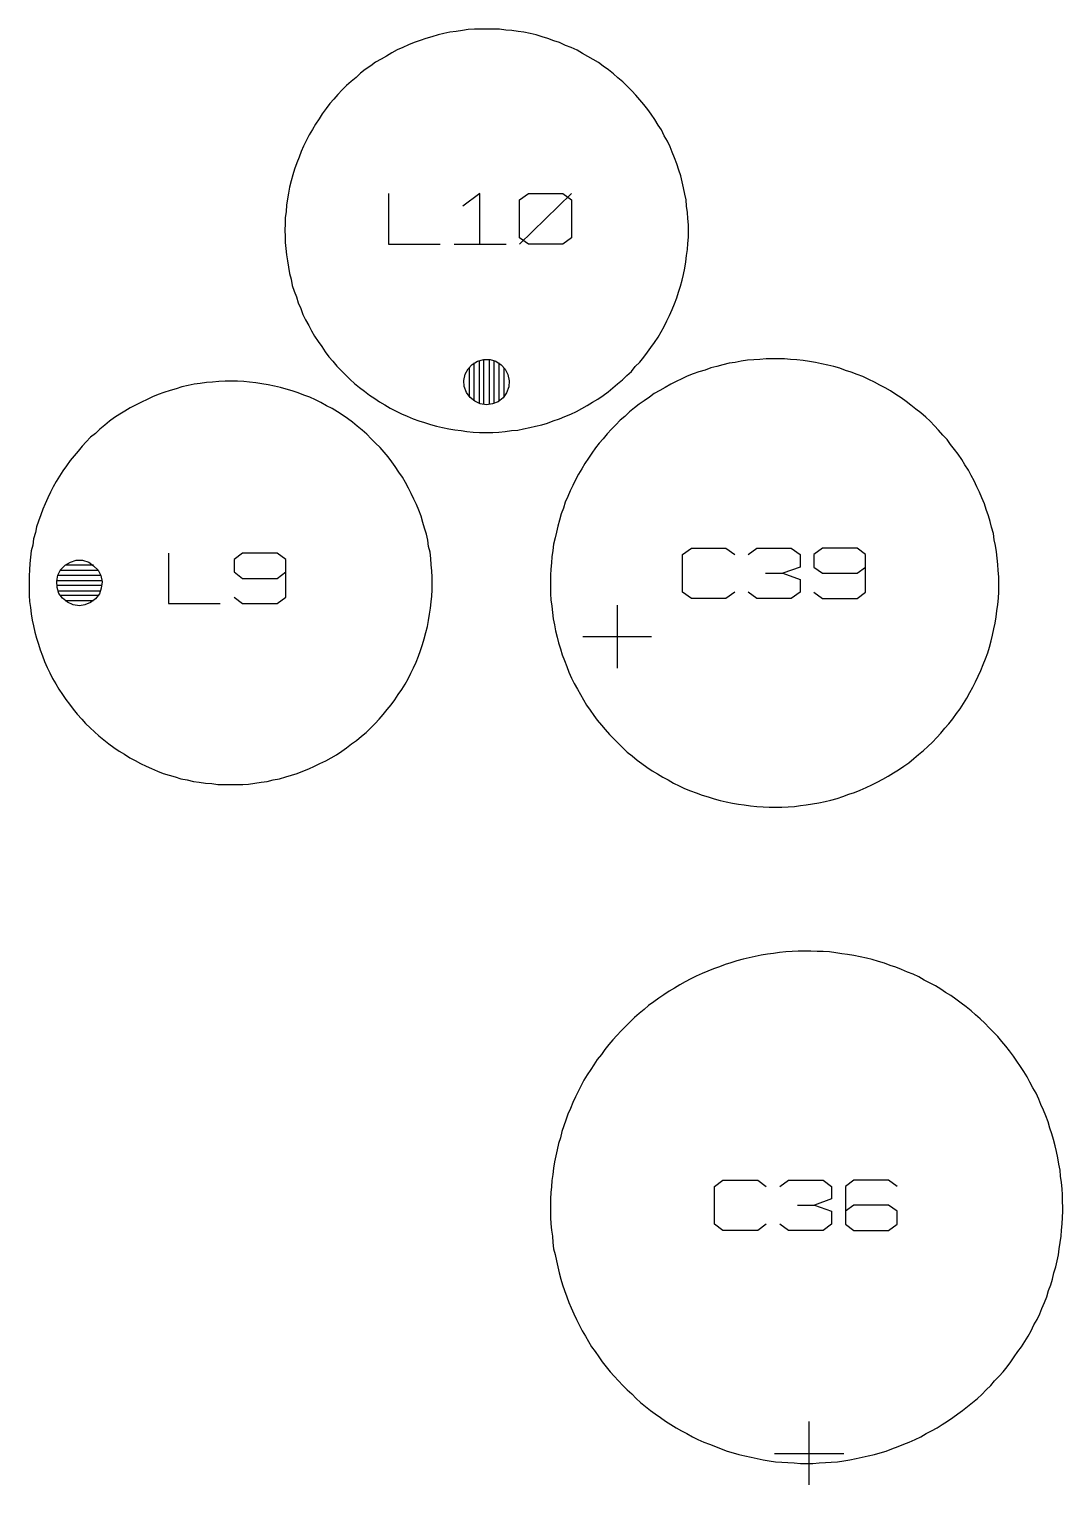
# Model space of a CAD drawing. Extents: x -93 to 502, y -337 to 504.
# Drawn here: x 103.7 to 161.7, y 103 to 184.7 of the extents above; entities that cross this region are included whole.
import ezdxf

# ---------------------------------------------------------------- set-up
doc = ezdxf.new("R2010")
doc.units = 0
doc.layers.add('1', color=1, linetype='CONTINUOUS')

msp = doc.modelspace()

# ---------------------------------------------------------------- linework, layer by layer
at = {"layer": '1'}
for p, q in [((128, 184.6), (127.65, 184.55)), ((128.33, 184.65), (128, 184.6)), ((128.68, 184.68), (128.33, 184.65)), ((129.03, 184.68), (128.68, 184.68)), ((129.38, 184.68), (129.03, 184.68)), ((129.73, 184.68), (129.38, 184.68)), ((130.08, 184.68), (129.73, 184.68)), ((130.43, 184.62), (130.08, 184.68)), ((130.78, 184.6), (130.43, 184.62)), ((131.13, 184.55), (130.78, 184.6)), ((124.98, 183.8), (124.65, 183.65)), ((125.3, 183.92), (124.98, 183.8)), ((125.63, 184.05), (125.3, 183.92)), ((125.95, 184.15), (125.63, 184.05)), ((126.28, 184.25), (125.95, 184.15)), ((126.63, 184.35), (126.28, 184.25)), ((126.95, 184.43), (126.63, 184.35)), ((127.3, 184.5), (126.95, 184.43)), ((127.65, 184.55), (127.3, 184.5)), ((131.45, 184.5), (131.13, 184.55)), ((131.8, 184.43), (131.45, 184.5)), ((132.13, 184.35), (131.8, 184.43)), ((132.48, 184.25), (132.13, 184.35)), ((132.8, 184.15), (132.48, 184.25)), ((133.13, 184.02), (132.8, 184.15)), ((133.45, 183.92), (133.13, 184.02)), ((133.78, 183.77), (133.45, 183.92)), ((123.43, 183), (123.13, 182.82)), ((123.73, 183.17), (123.43, 183)), ((124.03, 183.35), (123.73, 183.17)), ((124.33, 183.52), (124.03, 183.35)), ((124.65, 183.65), (124.33, 183.52)), ((134.1, 183.65), (133.78, 183.77)), ((134.43, 183.5), (134.1, 183.65)), ((134.73, 183.32), (134.43, 183.5)), ((135.03, 183.15), (134.73, 183.32)), ((135.33, 182.97), (135.03, 183.15)), ((135.63, 182.8), (135.33, 182.97)), ((122.28, 182.2), (122.03, 181.97)), ((122.55, 182.42), (122.28, 182.2)), ((122.85, 182.62), (122.55, 182.42)), ((123.13, 182.82), (122.85, 182.62)), ((135.9, 182.6), (135.63, 182.8)), ((136.2, 182.4), (135.9, 182.6)), ((136.48, 182.17), (136.2, 182.4)), ((136.73, 181.95), (136.48, 182.17)), ((121.5, 181.52), (121.25, 181.27)), ((121.75, 181.75), (121.5, 181.52)), ((122.03, 181.97), (121.75, 181.75)), ((137, 181.72), (136.73, 181.95)), ((137.25, 181.47), (137, 181.72)), ((137.5, 181.22), (137.25, 181.47)), ((120.78, 180.75), (120.55, 180.5)), ((121, 181.02), (120.78, 180.75)), ((121.25, 181.27), (121, 181.02)), ((137.73, 180.97), (137.5, 181.22)), ((137.95, 180.72), (137.73, 180.97)), ((138.18, 180.45), (137.95, 180.72)), ((120.13, 179.92), (119.95, 179.65)), ((120.35, 180.22), (120.13, 179.92)), ((120.55, 180.5), (120.35, 180.22)), ((138.4, 180.17), (138.18, 180.45)), ((138.6, 179.9), (138.4, 180.17)), ((138.8, 179.6), (138.6, 179.9)), ((119.58, 179.05), (119.4, 178.75)), ((119.75, 179.35), (119.58, 179.05)), ((119.95, 179.65), (119.75, 179.35)), ((138.98, 179.3), (138.8, 179.6)), ((139.18, 179.02), (138.98, 179.3)), ((139.33, 178.7), (139.18, 179.02)), ((119.08, 178.12), (118.95, 177.82)), ((119.25, 178.45), (119.08, 178.12)), ((119.4, 178.75), (119.25, 178.45)), ((139.5, 178.4), (139.33, 178.7)), ((139.65, 178.07), (139.5, 178.4)), ((139.78, 177.77), (139.65, 178.07)), ((118.83, 177.5), (118.7, 177.17)), ((118.95, 177.82), (118.83, 177.5)), ((139.9, 177.45), (139.78, 177.77)), ((140.03, 177.12), (139.9, 177.45)), ((118.48, 176.5), (118.38, 176.17)), ((118.58, 176.82), (118.48, 176.5)), ((118.7, 177.17), (118.58, 176.82)), ((140.15, 176.77), (140.03, 177.12)), ((140.25, 176.45), (140.15, 176.77)), ((140.33, 176.12), (140.25, 176.45)), ((118.3, 175.82), (118.23, 175.47)), ((118.38, 176.17), (118.3, 175.82)), ((140.4, 175.77), (140.33, 176.12)), ((140.48, 175.42), (140.4, 175.77)), ((118.13, 174.8), (118.1, 174.45)), ((118.18, 175.15), (118.13, 174.8)), ((118.23, 175.47), (118.18, 175.15)), ((123.85, 175.45), (123.85, 172.62)), ((128.98, 175.45), (128.03, 174.75)), ((128.98, 172.62), (128.98, 175.45)), ((131.2, 175.1), (131.7, 175.45)), ((131.2, 172.62), (134.13, 175.45)), ((131.2, 172.97), (131.2, 175.1)), ((131.7, 175.45), (133.63, 175.45)), ((133.63, 175.45), (134.13, 175.1)), ((134.13, 175.1), (134.13, 172.97)), ((140.55, 175.1), (140.48, 175.42)), ((140.58, 174.75), (140.55, 175.1)), ((118.1, 174.45), (118.05, 174.1)), ((118.05, 174.1), (118.05, 173.75)), ((140.63, 174.4), (140.58, 174.75)), ((140.65, 174.05), (140.63, 174.4)), ((140.68, 173.7), (140.65, 174.05)), ((118.05, 173.75), (118.03, 173.4)), ((118.03, 173.4), (118.05, 173.05)), ((140.68, 173.35), (140.68, 173.7)), ((140.68, 173), (140.68, 173.35)), ((118.05, 173.05), (118.05, 172.7)), ((118.05, 172.7), (118.08, 172.37)), ((118.08, 172.37), (118.13, 172.02)), ((123.85, 172.62), (126.75, 172.62)), ((127.53, 172.62), (130.45, 172.62)), ((131.7, 172.62), (131.2, 172.97)), ((133.63, 172.62), (131.7, 172.62)), ((134.13, 172.97), (133.63, 172.62)), ((140.63, 172.32), (140.65, 172.65)), ((140.65, 172.65), (140.68, 173)), ((118.13, 172.02), (118.18, 171.67)), ((118.18, 171.67), (118.23, 171.32)), ((140.48, 171.27), (140.53, 171.62)), ((140.53, 171.62), (140.58, 171.97)), ((140.58, 171.97), (140.63, 172.32)), ((118.23, 171.32), (118.3, 170.97)), ((118.3, 170.97), (118.38, 170.65)), ((140.33, 170.6), (140.4, 170.92)), ((140.4, 170.92), (140.48, 171.27)), ((118.38, 170.65), (118.45, 170.3)), ((118.45, 170.3), (118.55, 169.97)), ((118.55, 169.97), (118.68, 169.65)), ((140.03, 169.6), (140.13, 169.92)), ((140.13, 169.92), (140.23, 170.25)), ((140.23, 170.25), (140.33, 170.6)), ((118.68, 169.65), (118.78, 169.32)), ((118.78, 169.32), (118.93, 169)), ((139.78, 168.95), (139.9, 169.27)), ((139.9, 169.27), (140.03, 169.6)), ((118.93, 169), (119.05, 168.67)), ((119.05, 168.67), (119.2, 168.37)), ((119.2, 168.37), (119.38, 168.05)), ((139.33, 168), (139.48, 168.32)), ((139.48, 168.32), (139.63, 168.62)), ((139.63, 168.62), (139.78, 168.95)), ((119.38, 168.05), (119.53, 167.75)), ((119.53, 167.75), (119.7, 167.45)), ((119.7, 167.45), (119.9, 167.15)), ((138.98, 167.4), (139.15, 167.7)), ((139.15, 167.7), (139.33, 168)), ((119.9, 167.15), (120.1, 166.87)), ((120.1, 166.87), (120.3, 166.57)), ((138.38, 166.55), (138.58, 166.82)), ((138.58, 166.82), (138.78, 167.1)), ((138.78, 167.1), (138.98, 167.4)), ((120.3, 166.57), (120.5, 166.3)), ((120.5, 166.3), (120.73, 166.05)), ((120.73, 166.05), (120.95, 165.77)), ((128.33, 165.62), (128.55, 165.87)), ((128.55, 165.87), (128.85, 166.05)), ((128.65, 163.82), (128.65, 165.95)), ((128.85, 166.05), (129.2, 166.15)), ((128.93, 166.07), (128.93, 163.67)), ((129.2, 166.15), (129.55, 166.15)), ((129.2, 163.62), (129.2, 166.15)), ((129.5, 166.15), (129.5, 163.62)), ((129.55, 166.15), (129.88, 166.05)), ((129.78, 163.67), (129.78, 166.07)), ((129.88, 166.05), (130.18, 165.85)), ((130.05, 165.95), (130.05, 163.82)), ((130.18, 165.85), (130.4, 165.6)), ((137.7, 165.75), (137.95, 166)), ((137.95, 166), (138.18, 166.27)), ((138.18, 166.27), (138.38, 166.55)), ((142.62, 165.85), (142.27, 165.75)), ((142.97, 165.93), (142.62, 165.85)), ((143.3, 165.98), (142.97, 165.93)), ((143.65, 166.05), (143.3, 165.98)), ((144, 166.1), (143.65, 166.05)), ((144.35, 166.13), (144, 166.1)), ((144.7, 166.15), (144.35, 166.13)), ((145.05, 166.18), (144.7, 166.15)), ((145.4, 166.18), (145.05, 166.18)), ((145.75, 166.18), (145.4, 166.18)), ((146.07, 166.18), (145.75, 166.18)), ((146.42, 166.15), (146.07, 166.18)), ((146.77, 166.13), (146.42, 166.15)), ((147.12, 166.08), (146.77, 166.13)), ((147.47, 166.03), (147.12, 166.08)), ((147.82, 165.98), (147.47, 166.03)), ((148.15, 165.9), (147.82, 165.98)), ((148.5, 165.83), (148.15, 165.9)), ((148.85, 165.75), (148.5, 165.83)), ((120.95, 165.77), (121.2, 165.52)), ((121.2, 165.52), (121.45, 165.27)), ((121.45, 165.27), (121.7, 165.02)), ((121.7, 165.02), (121.95, 164.8)), ((128.08, 164.97), (128.15, 165.32)), ((128.15, 165.32), (128.33, 165.62)), ((128.38, 165.67), (128.38, 164.07)), ((130.35, 164.07), (130.35, 165.67)), ((130.4, 165.6), (130.55, 165.3)), ((130.55, 165.3), (130.63, 164.95)), ((136.7, 164.77), (136.98, 165)), ((136.98, 165), (137.23, 165.25)), ((137.23, 165.25), (137.48, 165.47)), ((137.48, 165.47), (137.7, 165.75)), ((140.32, 165.05), (140, 164.9)), ((140.62, 165.2), (140.32, 165.05)), ((140.95, 165.33), (140.62, 165.2)), ((141.27, 165.45), (140.95, 165.33)), ((141.62, 165.55), (141.27, 165.45)), ((141.95, 165.68), (141.62, 165.55)), ((142.27, 165.75), (141.95, 165.68)), ((149.18, 165.65), (148.85, 165.75)), ((149.5, 165.53), (149.18, 165.65)), ((149.82, 165.43), (149.5, 165.53)), ((150.15, 165.3), (149.82, 165.43)), ((150.47, 165.18), (150.15, 165.3)), ((150.8, 165.03), (150.47, 165.18)), ((151.12, 164.88), (150.8, 165.03)), ((110.93, 164.18), (110.6, 164.05)), ((111.25, 164.3), (110.93, 164.18)), ((111.6, 164.4), (111.25, 164.3)), ((111.93, 164.5), (111.6, 164.4)), ((112.25, 164.6), (111.93, 164.5)), ((112.6, 164.68), (112.25, 164.6)), ((112.95, 164.75), (112.6, 164.68)), ((113.28, 164.8), (112.95, 164.75)), ((113.63, 164.85), (113.28, 164.8)), ((113.98, 164.88), (113.63, 164.85)), ((114.33, 164.9), (113.98, 164.88)), ((114.68, 164.93), (114.33, 164.9)), ((115.03, 164.93), (114.68, 164.93)), ((115.38, 164.93), (115.03, 164.93)), ((115.73, 164.9), (115.38, 164.93)), ((116.05, 164.88), (115.73, 164.9)), ((116.4, 164.83), (116.05, 164.88)), ((116.75, 164.78), (116.4, 164.83)), ((117.1, 164.73), (116.75, 164.78)), ((117.45, 164.65), (117.1, 164.73)), ((117.78, 164.58), (117.45, 164.65)), ((118.1, 164.48), (117.78, 164.58)), ((118.45, 164.38), (118.1, 164.48)), ((118.78, 164.28), (118.45, 164.38)), ((119.1, 164.15), (118.78, 164.28)), ((121.95, 164.8), (122.23, 164.57)), ((122.23, 164.57), (122.5, 164.37)), ((122.5, 164.37), (122.78, 164.15)), ((128.1, 164.62), (128.08, 164.97)), ((128.23, 164.3), (128.1, 164.62)), ((128.43, 164.02), (128.23, 164.3)), ((130.48, 164.27), (130.28, 164)), ((130.6, 164.6), (130.48, 164.27)), ((130.63, 164.95), (130.6, 164.6)), ((135.9, 164.12), (136.18, 164.32)), ((136.18, 164.32), (136.45, 164.55)), ((136.45, 164.55), (136.7, 164.77)), ((138.77, 164.23), (138.5, 164.03)), ((139.07, 164.4), (138.77, 164.23)), ((139.37, 164.58), (139.07, 164.4)), ((139.7, 164.75), (139.37, 164.58)), ((140, 164.9), (139.7, 164.75)), ((151.42, 164.7), (151.12, 164.88)), ((151.72, 164.55), (151.42, 164.7)), ((152.02, 164.38), (151.72, 164.55)), ((152.32, 164.18), (152.02, 164.38)), ((152.62, 164), (152.32, 164.18)), ((109.35, 163.43), (109.05, 163.25)), ((109.68, 163.6), (109.35, 163.43)), ((109.98, 163.75), (109.68, 163.6)), ((110.3, 163.9), (109.98, 163.75)), ((110.6, 164.05), (110.3, 163.9)), ((119.43, 164.03), (119.1, 164.15)), ((119.75, 163.88), (119.43, 164.03)), ((120.05, 163.73), (119.75, 163.88)), ((120.38, 163.55), (120.05, 163.73)), ((120.68, 163.4), (120.38, 163.55)), ((120.98, 163.2), (120.68, 163.4)), ((122.78, 164.15), (123.08, 163.95)), ((123.08, 163.95), (123.35, 163.77)), ((123.35, 163.77), (123.65, 163.6)), ((123.65, 163.6), (123.95, 163.42)), ((123.95, 163.42), (124.28, 163.25)), ((128.7, 163.8), (128.43, 164.02)), ((129, 163.65), (128.7, 163.8)), ((129.35, 163.6), (129, 163.65)), ((129.68, 163.65), (129.35, 163.6)), ((130, 163.77), (129.68, 163.65)), ((130.28, 164), (130, 163.77)), ((134.4, 163.22), (134.7, 163.4)), ((134.7, 163.4), (135, 163.57)), ((135, 163.57), (135.3, 163.75)), ((135.3, 163.75), (135.6, 163.92)), ((135.6, 163.92), (135.9, 164.12)), ((137.65, 163.43), (137.37, 163.2)), ((137.92, 163.63), (137.65, 163.43)), ((138.2, 163.83), (137.92, 163.63)), ((138.5, 164.03), (138.2, 163.83)), ((152.9, 163.78), (152.62, 164)), ((153.17, 163.58), (152.9, 163.78)), ((153.45, 163.35), (153.17, 163.58)), ((108.2, 162.68), (107.93, 162.45)), ((108.48, 162.88), (108.2, 162.68)), ((108.78, 163.08), (108.48, 162.88)), ((109.05, 163.25), (108.78, 163.08)), ((121.25, 163.03), (120.98, 163.2)), ((121.55, 162.83), (121.25, 163.03)), ((121.83, 162.63), (121.55, 162.83)), ((122.1, 162.4), (121.83, 162.63)), ((124.28, 163.25), (124.58, 163.1)), ((124.58, 163.1), (124.9, 162.97)), ((124.9, 162.97), (125.23, 162.82)), ((125.23, 162.82), (125.55, 162.7)), ((125.55, 162.7), (125.88, 162.6)), ((125.88, 162.6), (126.2, 162.5)), ((132.45, 162.47), (132.78, 162.57)), ((132.78, 162.57), (133.1, 162.7)), ((133.1, 162.7), (133.45, 162.82)), ((133.45, 162.82), (133.75, 162.95)), ((133.75, 162.95), (134.08, 163.07)), ((134.08, 163.07), (134.4, 163.22)), ((136.85, 162.73), (136.6, 162.48)), ((137.12, 162.95), (136.85, 162.73)), ((137.37, 163.2), (137.12, 162.95)), ((153.72, 163.15), (153.45, 163.35)), ((154, 162.9), (153.72, 163.15)), ((154.25, 162.68), (154, 162.9)), ((154.5, 162.43), (154.25, 162.68)), ((107.13, 161.78), (106.88, 161.53)), ((107.4, 162), (107.13, 161.78)), ((107.65, 162.23), (107.4, 162)), ((107.93, 162.45), (107.65, 162.23)), ((122.38, 162.18), (122.1, 162.4)), ((122.63, 161.95), (122.38, 162.18)), ((122.88, 161.7), (122.63, 161.95)), ((126.2, 162.5), (126.55, 162.4)), ((126.55, 162.4), (126.88, 162.32)), ((126.88, 162.32), (127.23, 162.25)), ((127.23, 162.25), (127.58, 162.2)), ((127.58, 162.2), (127.93, 162.15)), ((127.93, 162.15), (128.25, 162.1)), ((128.25, 162.1), (128.6, 162.07)), ((128.6, 162.07), (128.95, 162.05)), ((128.95, 162.05), (129.3, 162.05)), ((129.3, 162.05), (129.35, 162.05)), ((129.35, 162.05), (129.7, 162.05)), ((129.7, 162.05), (130.05, 162.07)), ((130.05, 162.07), (130.4, 162.1)), ((130.4, 162.1), (130.75, 162.15)), ((130.75, 162.15), (131.1, 162.17)), ((131.1, 162.17), (131.43, 162.25)), ((131.43, 162.25), (131.78, 162.32)), ((131.78, 162.32), (132.1, 162.4)), ((132.1, 162.4), (132.45, 162.47)), ((136.12, 161.98), (135.9, 161.7)), ((136.37, 162.23), (136.12, 161.98)), ((136.6, 162.48), (136.37, 162.23)), ((154.72, 162.18), (154.5, 162.43)), ((154.97, 161.9), (154.72, 162.18)), ((155.2, 161.65), (154.97, 161.9)), ((106.43, 161), (106.2, 160.73)), ((106.65, 161.28), (106.43, 161)), ((106.88, 161.53), (106.65, 161.28)), ((123.13, 161.45), (122.88, 161.7)), ((123.38, 161.2), (123.13, 161.45)), ((123.6, 160.95), (123.38, 161.2)), ((123.83, 160.68), (123.6, 160.95)), ((135.47, 161.18), (135.27, 160.88)), ((135.67, 161.45), (135.47, 161.18)), ((135.9, 161.7), (135.67, 161.45)), ((155.4, 161.38), (155.2, 161.65)), ((155.62, 161.1), (155.4, 161.38)), ((155.82, 160.83), (155.62, 161.1)), ((105.78, 160.18), (105.58, 159.9)), ((105.98, 160.48), (105.78, 160.18)), ((106.2, 160.73), (105.98, 160.48)), ((124.03, 160.4), (123.83, 160.68)), ((124.23, 160.13), (124.03, 160.4)), ((124.43, 159.83), (124.23, 160.13)), ((134.87, 160.3), (134.7, 160)), ((135.07, 160.6), (134.87, 160.3)), ((135.27, 160.88), (135.07, 160.6)), ((156.02, 160.53), (155.82, 160.83)), ((156.2, 160.23), (156.02, 160.53)), ((156.4, 159.93), (156.2, 160.23)), ((105.2, 159.3), (105.03, 159)), ((105.38, 159.6), (105.2, 159.3)), ((105.58, 159.9), (105.38, 159.6)), ((124.63, 159.55), (124.43, 159.83)), ((124.8, 159.25), (124.63, 159.55)), ((134.35, 159.4), (134.2, 159.08)), ((134.52, 159.7), (134.35, 159.4)), ((134.7, 160), (134.52, 159.7)), ((156.55, 159.63), (156.4, 159.93)), ((156.72, 159.33), (156.55, 159.63)), ((156.87, 159), (156.72, 159.33)), ((104.88, 158.7), (104.73, 158.38)), ((105.03, 159), (104.88, 158.7)), ((124.98, 158.93), (124.8, 159.25)), ((125.13, 158.63), (124.98, 158.93)), ((125.28, 158.3), (125.13, 158.63)), ((134.05, 158.78), (133.92, 158.45)), ((134.2, 159.08), (134.05, 158.78)), ((157.02, 158.7), (156.87, 159)), ((157.15, 158.38), (157.02, 158.7)), ((104.45, 157.75), (104.33, 157.43)), ((104.58, 158.05), (104.45, 157.75)), ((104.73, 158.38), (104.58, 158.05)), ((125.43, 158), (125.28, 158.3)), ((125.55, 157.68), (125.43, 158)), ((125.68, 157.35), (125.55, 157.68)), ((133.67, 157.8), (133.55, 157.48)), ((133.77, 158.13), (133.67, 157.8)), ((133.92, 158.45), (133.77, 158.13)), ((157.3, 158.05), (157.15, 158.38)), ((157.4, 157.73), (157.3, 158.05)), ((157.52, 157.38), (157.4, 157.73)), ((104.2, 157.08), (104.1, 156.75)), ((104.33, 157.43), (104.2, 157.08)), ((125.78, 157), (125.68, 157.35)), ((125.88, 156.68), (125.78, 157)), ((133.45, 157.13), (133.35, 156.8)), ((133.55, 157.48), (133.45, 157.13)), ((157.62, 157.05), (157.52, 157.38)), ((157.7, 156.73), (157.62, 157.05)), ((103.93, 156.08), (103.88, 155.73)), ((104.03, 156.43), (103.93, 156.08)), ((104.1, 156.75), (104.03, 156.43)), ((125.98, 156.35), (125.88, 156.68)), ((126.05, 156), (125.98, 156.35)), ((133.2, 156.13), (133.12, 155.78)), ((133.27, 156.45), (133.2, 156.13)), ((133.35, 156.8), (133.27, 156.45)), ((157.8, 156.38), (157.7, 156.73)), ((157.85, 156.03), (157.8, 156.38)), ((157.92, 155.7), (157.85, 156.03)), ((103.8, 155.4), (103.75, 155.05)), ((103.88, 155.73), (103.8, 155.4)), ((111.5, 155.27), (111.5, 152.45)), ((115.65, 155.27), (115.18, 154.92)), ((117.6, 155.27), (115.65, 155.27)), ((118.08, 154.92), (117.6, 155.27)), ((126.1, 155.65), (126.05, 156)), ((126.18, 155.33), (126.1, 155.65)), ((126.23, 154.98), (126.18, 155.33)), ((133.07, 155.43), (133.02, 155.08)), ((133.12, 155.78), (133.07, 155.43)), ((140.35, 155.2), (140.85, 155.55)), ((140.35, 153.08), (140.35, 155.2)), ((140.85, 155.55), (142.78, 155.55)), ((142.78, 155.55), (143.28, 155.2)), ((144.03, 155.2), (144.53, 155.55)), ((144.53, 155.55), (146.45, 155.55)), ((146.45, 155.55), (146.95, 155.2)), ((146.95, 155.2), (146.95, 154.5)), ((148.2, 155.55), (147.73, 155.2)), ((147.73, 155.2), (147.73, 154.5)), ((150.15, 155.55), (148.2, 155.55)), ((150.63, 155.2), (150.15, 155.55)), ((150.63, 153.08), (150.63, 155.2)), ((157.97, 155.35), (157.92, 155.7)), ((158.02, 155), (157.97, 155.35)), ((103.73, 154.7), (103.7, 154.35)), ((103.75, 155.05), (103.73, 154.7)), ((105.45, 154.35), (105.7, 154.6)), ((105.7, 154.6), (106, 154.77)), ((107.3, 154.6), (105.7, 154.6)), ((106, 154.77), (106.33, 154.88)), ((106.33, 154.88), (106.68, 154.88)), ((106.68, 154.88), (107.03, 154.77)), ((107.03, 154.77), (107.3, 154.57)), ((107.3, 154.57), (107.55, 154.32)), ((115.18, 154.92), (115.18, 154.22)), ((118.08, 152.8), (118.08, 154.92)), ((126.25, 154.63), (126.23, 154.98)), ((126.28, 154.28), (126.25, 154.63)), ((132.97, 154.38), (132.95, 154.05)), ((133, 154.73), (132.97, 154.38)), ((133.02, 155.08), (133, 154.73)), ((146.95, 154.5), (145.98, 154.15)), ((147.73, 154.5), (148.2, 154.15)), ((150.15, 154.15), (150.63, 154.5)), ((158.05, 154.65), (158.02, 155)), ((158.07, 154.3), (158.05, 154.65)), ((103.7, 154.35), (103.68, 154)), ((103.68, 154), (103.68, 153.65)), ((103.68, 153.65), (103.68, 153.6)), ((103.68, 153.6), (103.68, 153.25)), ((105.23, 153.7), (105.3, 154.05)), ((105.23, 153.75), (107.75, 153.75)), ((105.25, 153.35), (105.23, 153.7)), ((105.3, 154.05), (105.45, 154.35)), ((107.7, 154.02), (105.3, 154.02)), ((105.43, 154.32), (107.55, 154.32)), ((107.55, 154.32), (107.7, 154.02)), ((107.7, 154.02), (107.78, 153.67)), ((107.78, 153.67), (107.73, 153.32)), ((115.18, 154.22), (115.65, 153.85)), ((115.65, 153.85), (117.6, 153.85)), ((117.6, 153.85), (118.08, 154.22)), ((126.3, 153.93), (126.28, 154.28)), ((126.3, 153.57), (126.3, 153.93)), ((126.3, 153.22), (126.3, 153.57)), ((132.95, 154.05), (132.95, 153.7)), ((132.95, 153.7), (132.95, 153.35)), ((145, 154.15), (145.98, 154.15)), ((145.98, 154.15), (146.95, 153.8)), ((146.95, 153.8), (146.95, 153.08)), ((148.2, 154.15), (150.15, 154.15)), ((158.1, 153.95), (158.07, 154.3)), ((158.1, 153.6), (158.1, 153.95)), ((158.1, 153.45), (158.1, 153.6)), ((103.68, 153.25), (103.68, 152.9)), ((103.68, 152.9), (103.7, 152.57)), ((107.75, 153.47), (105.23, 153.47)), ((105.35, 153.02), (105.25, 153.35)), ((105.3, 153.17), (107.7, 153.17)), ((105.55, 152.75), (105.35, 153.02)), ((107.55, 152.9), (105.43, 152.9)), ((105.83, 152.52), (105.55, 152.75)), ((107.63, 153), (107.4, 152.72)), ((107.73, 153.32), (107.63, 153)), ((115.18, 152.8), (115.65, 152.45)), ((117.6, 152.45), (118.08, 152.8)), ((126.25, 152.55), (126.28, 152.87)), ((126.28, 152.87), (126.3, 153.22)), ((132.95, 153.35), (132.95, 153)), ((132.95, 153), (132.97, 152.65)), ((140.85, 152.73), (140.35, 153.08)), ((143.28, 153.08), (142.78, 152.73)), ((144.53, 152.73), (144.03, 153.08)), ((146.95, 153.08), (146.45, 152.73)), ((147.73, 153.08), (148.2, 152.73)), ((150.15, 152.73), (150.63, 153.08)), ((158.05, 152.4), (158.08, 152.75)), ((158.08, 152.75), (158.1, 153.1)), ((158.1, 153.1), (158.1, 153.45)), ((103.7, 152.57), (103.75, 152.22)), ((103.75, 152.22), (103.8, 151.87)), ((105.7, 152.62), (107.3, 152.62)), ((106.15, 152.37), (105.83, 152.52)), ((106.5, 152.32), (106.15, 152.37)), ((106.8, 152.37), (106.5, 152.32)), ((107.13, 152.5), (106.8, 152.37)), ((107.4, 152.72), (107.13, 152.5)), ((111.5, 152.45), (114.4, 152.45)), ((115.65, 152.45), (117.6, 152.45)), ((126.15, 151.85), (126.2, 152.2)), ((126.2, 152.2), (126.25, 152.55)), ((132.97, 152.65), (133.02, 152.3)), ((133.02, 152.3), (133.05, 151.95)), ((133.05, 151.95), (133.1, 151.6)), ((136.68, 152.35), (136.68, 148.83)), ((142.78, 152.73), (140.85, 152.73)), ((146.45, 152.73), (144.53, 152.73)), ((148.2, 152.73), (150.15, 152.73)), ((157.95, 151.7), (158, 152.05)), ((158, 152.05), (158.05, 152.4)), ((103.8, 151.87), (103.85, 151.52)), ((103.85, 151.52), (103.93, 151.2)), ((103.93, 151.2), (104, 150.85)), ((125.95, 150.82), (126.03, 151.17)), ((126.03, 151.17), (126.1, 151.5)), ((126.1, 151.5), (126.15, 151.85)), ((133.1, 151.6), (133.17, 151.25)), ((133.17, 151.25), (133.22, 150.92)), ((157.83, 151.03), (157.9, 151.35)), ((157.9, 151.35), (157.95, 151.7)), ((104, 150.85), (104.1, 150.5)), ((104.1, 150.5), (104.2, 150.17)), ((125.75, 150.15), (125.85, 150.47)), ((125.85, 150.47), (125.95, 150.82)), ((133.22, 150.92), (133.32, 150.57)), ((133.32, 150.57), (133.4, 150.25)), ((134.75, 150.6), (138.62, 150.6)), ((157.58, 150), (157.68, 150.35)), ((157.68, 150.35), (157.75, 150.68)), ((157.75, 150.68), (157.83, 151.03)), ((104.2, 150.17), (104.3, 149.85)), ((104.3, 149.85), (104.43, 149.52)), ((104.43, 149.52), (104.55, 149.2)), ((125.4, 149.17), (125.53, 149.5)), ((125.53, 149.5), (125.65, 149.82)), ((125.65, 149.82), (125.75, 150.15)), ((133.4, 150.25), (133.5, 149.9)), ((133.5, 149.9), (133.6, 149.57)), ((133.6, 149.57), (133.72, 149.25)), ((157.35, 149.35), (157.48, 149.68)), ((157.48, 149.68), (157.58, 150)), ((104.55, 149.2), (104.7, 148.87)), ((104.7, 148.87), (104.85, 148.57)), ((125.1, 148.55), (125.25, 148.85)), ((125.25, 148.85), (125.4, 149.17)), ((133.72, 149.25), (133.85, 148.92)), ((133.85, 148.92), (133.97, 148.6)), ((156.95, 148.38), (157.1, 148.7)), ((157.1, 148.7), (157.23, 149.03)), ((157.23, 149.03), (157.35, 149.35)), ((104.85, 148.57), (105, 148.25)), ((105, 148.25), (105.18, 147.95)), ((105.18, 147.95), (105.35, 147.65)), ((124.6, 147.62), (124.78, 147.92)), ((124.78, 147.92), (124.95, 148.22)), ((124.95, 148.22), (125.1, 148.55)), ((133.97, 148.6), (134.12, 148.27)), ((134.12, 148.27), (134.27, 147.97)), ((134.27, 147.97), (134.45, 147.65)), ((156.65, 147.75), (156.8, 148.05)), ((156.8, 148.05), (156.95, 148.38)), ((105.35, 147.65), (105.55, 147.35)), ((105.55, 147.35), (105.75, 147.07)), ((105.75, 147.07), (105.95, 146.8)), ((124, 146.77), (124.2, 147.05)), ((124.2, 147.05), (124.4, 147.35)), ((124.4, 147.35), (124.6, 147.62)), ((134.45, 147.65), (134.62, 147.35)), ((134.62, 147.35), (134.8, 147.05)), ((134.8, 147.05), (134.97, 146.75)), ((156.13, 146.85), (156.3, 147.15)), ((156.3, 147.15), (156.48, 147.45)), ((156.48, 147.45), (156.65, 147.75)), ((105.95, 146.8), (106.15, 146.52)), ((106.15, 146.52), (106.38, 146.25)), ((106.38, 146.25), (106.63, 145.97)), ((123.33, 145.97), (123.55, 146.22)), ((123.55, 146.22), (123.78, 146.5)), ((123.78, 146.5), (124, 146.77)), ((134.97, 146.75), (135.17, 146.47)), ((135.17, 146.47), (135.37, 146.17)), ((155.53, 145.98), (155.73, 146.28)), ((155.73, 146.28), (155.93, 146.55)), ((155.93, 146.55), (156.13, 146.85)), ((106.63, 145.97), (106.85, 145.72)), ((106.85, 145.72), (107.1, 145.47)), ((107.1, 145.47), (107.35, 145.25)), ((122.6, 145.22), (122.85, 145.47)), ((122.85, 145.47), (123.1, 145.72)), ((123.1, 145.72), (123.33, 145.97)), ((135.37, 146.17), (135.57, 145.9)), ((135.57, 145.9), (135.8, 145.62)), ((135.8, 145.62), (136.02, 145.38)), ((154.85, 145.18), (155.08, 145.45)), ((155.08, 145.45), (155.3, 145.7)), ((155.3, 145.7), (155.53, 145.98)), ((107.35, 145.25), (107.6, 145.02)), ((107.6, 145.02), (107.88, 144.8)), ((107.88, 144.8), (108.15, 144.57)), ((121.78, 144.57), (122.05, 144.77)), ((122.05, 144.77), (122.33, 145)), ((122.33, 145), (122.6, 145.22)), ((136.02, 145.38), (136.25, 145.1)), ((136.25, 145.1), (136.5, 144.85)), ((136.5, 144.85), (136.75, 144.6)), ((136.75, 144.6), (137, 144.35)), ((154.12, 144.43), (154.38, 144.68)), ((154.38, 144.68), (154.62, 144.93)), ((154.62, 144.93), (154.85, 145.18)), ((108.15, 144.57), (108.43, 144.37)), ((108.43, 144.37), (108.73, 144.17)), ((108.73, 144.17), (109.03, 144)), ((109.03, 144), (109.33, 143.8)), ((109.33, 143.8), (109.63, 143.65)), ((120.33, 143.62), (120.63, 143.8)), ((120.63, 143.8), (120.93, 143.97)), ((120.93, 143.97), (121.23, 144.17)), ((121.23, 144.17), (121.5, 144.35)), ((121.5, 144.35), (121.78, 144.57)), ((137, 144.35), (137.25, 144.12)), ((137.25, 144.12), (137.52, 143.9)), ((137.52, 143.9), (137.8, 143.67)), ((153.33, 143.75), (153.6, 143.98)), ((153.6, 143.98), (153.88, 144.2)), ((153.88, 144.2), (154.12, 144.43)), ((109.63, 143.65), (109.93, 143.47)), ((109.93, 143.47), (110.25, 143.32)), ((110.25, 143.32), (110.55, 143.2)), ((110.55, 143.2), (110.88, 143.05)), ((110.88, 143.05), (111.2, 142.92)), ((118.73, 142.92), (119.05, 143.05)), ((119.05, 143.05), (119.38, 143.17)), ((119.38, 143.17), (119.7, 143.32)), ((119.7, 143.32), (120, 143.47)), ((120, 143.47), (120.33, 143.62)), ((137.8, 143.67), (138.07, 143.47)), ((138.07, 143.47), (138.35, 143.27)), ((138.35, 143.27), (138.65, 143.07)), ((138.65, 143.07), (138.95, 142.9)), ((151.9, 142.77), (152.2, 142.95)), ((152.2, 142.95), (152.48, 143.12)), ((152.48, 143.12), (152.78, 143.32)), ((152.78, 143.32), (153.05, 143.52)), ((153.05, 143.52), (153.33, 143.75)), ((111.2, 142.92), (111.55, 142.82)), ((111.55, 142.82), (111.88, 142.72)), ((111.88, 142.72), (112.2, 142.62)), ((112.2, 142.62), (112.55, 142.55)), ((112.55, 142.55), (112.9, 142.47)), ((112.9, 142.47), (113.23, 142.42)), ((113.23, 142.42), (113.58, 142.37)), ((113.58, 142.37), (113.93, 142.35)), ((113.93, 142.35), (114.28, 142.3)), ((114.28, 142.3), (114.63, 142.3)), ((114.63, 142.3), (114.98, 142.3)), ((114.98, 142.3), (115.33, 142.3)), ((115.33, 142.3), (115.68, 142.3)), ((115.68, 142.3), (116, 142.32)), ((116, 142.32), (116.35, 142.37)), ((116.35, 142.37), (116.7, 142.42)), ((116.7, 142.42), (117.05, 142.47)), ((117.05, 142.47), (117.38, 142.55)), ((117.38, 142.55), (117.73, 142.62)), ((117.73, 142.62), (118.08, 142.72)), ((118.08, 142.72), (118.4, 142.82)), ((118.4, 142.82), (118.73, 142.92)), ((138.95, 142.9), (139.25, 142.7)), ((139.25, 142.7), (139.55, 142.55)), ((139.55, 142.55), (139.85, 142.38)), ((139.85, 142.38), (140.17, 142.23)), ((140.17, 142.23), (140.47, 142.08)), ((150.65, 142.12), (150.98, 142.27)), ((150.98, 142.27), (151.28, 142.42)), ((151.28, 142.42), (151.6, 142.6)), ((151.6, 142.6), (151.9, 142.77)), ((140.47, 142.08), (140.8, 141.95)), ((140.8, 141.95), (141.12, 141.83)), ((141.12, 141.83), (141.45, 141.7)), ((141.45, 141.7), (141.8, 141.6)), ((141.8, 141.6), (142.12, 141.5)), ((142.12, 141.5), (142.47, 141.4)), ((142.47, 141.4), (142.8, 141.32)), ((142.8, 141.32), (143.15, 141.25)), ((148, 141.27), (148.35, 141.35)), ((148.35, 141.35), (148.68, 141.42)), ((148.68, 141.42), (149.03, 141.52)), ((149.03, 141.52), (149.35, 141.62)), ((149.35, 141.62), (149.68, 141.75)), ((149.68, 141.75), (150, 141.85)), ((150, 141.85), (150.33, 141.98)), ((150.33, 141.98), (150.65, 142.12)), ((143.15, 141.25), (143.5, 141.2)), ((143.5, 141.2), (143.82, 141.15)), ((143.82, 141.15), (144.17, 141.1)), ((144.17, 141.1), (144.52, 141.07)), ((144.52, 141.07), (144.87, 141.05)), ((144.87, 141.05), (145.22, 141.03)), ((145.22, 141.03), (145.57, 141.03)), ((145.57, 141.03), (145.93, 141.03)), ((145.93, 141.03), (146.28, 141.05)), ((146.28, 141.05), (146.63, 141.07)), ((146.63, 141.07), (146.98, 141.12)), ((146.98, 141.12), (147.3, 141.15)), ((147.3, 141.15), (147.65, 141.22)), ((147.65, 141.22), (148, 141.27)), ((143.4, 132.4), (143.07, 132.3)), ((143.75, 132.5), (143.4, 132.4)), ((144.1, 132.57), (143.75, 132.5)), ((144.42, 132.65), (144.1, 132.57)), ((144.77, 132.72), (144.42, 132.65)), ((145.12, 132.77), (144.77, 132.72)), ((145.45, 132.82), (145.12, 132.77)), ((145.8, 132.88), (145.45, 132.82)), ((146.15, 132.9), (145.8, 132.88)), ((146.5, 132.92), (146.15, 132.9)), ((146.85, 132.95), (146.5, 132.92)), ((147.2, 132.95), (146.85, 132.95)), ((147.55, 132.95), (147.2, 132.95)), ((147.9, 132.92), (147.55, 132.95)), ((148.25, 132.92), (147.9, 132.92)), ((148.6, 132.9), (148.25, 132.92)), ((148.95, 132.85), (148.6, 132.9)), ((149.3, 132.8), (148.95, 132.85)), ((149.62, 132.75), (149.3, 132.8)), ((149.97, 132.7), (149.62, 132.75)), ((150.32, 132.62), (149.97, 132.7)), ((150.68, 132.55), (150.32, 132.62)), ((151, 132.47), (150.68, 132.55)), ((151.35, 132.37), (151, 132.47)), ((151.68, 132.27), (151.35, 132.37)), ((141.12, 131.55), (140.82, 131.4)), ((141.45, 131.7), (141.12, 131.55)), ((141.77, 131.82), (141.45, 131.7)), ((142.1, 131.95), (141.77, 131.82)), ((142.42, 132.07), (142.1, 131.95)), ((142.75, 132.2), (142.42, 132.07)), ((143.07, 132.3), (142.75, 132.2)), ((152, 132.15), (151.68, 132.27)), ((152.32, 132.05), (152, 132.15)), ((152.65, 131.92), (152.32, 132.05)), ((152.97, 131.77), (152.65, 131.92)), ((153.3, 131.65), (152.97, 131.77)), ((153.62, 131.5), (153.3, 131.65)), ((139.6, 130.7), (139.3, 130.5)), ((139.9, 130.87), (139.6, 130.7)), ((140.2, 131.05), (139.9, 130.87)), ((140.5, 131.22), (140.2, 131.05)), ((140.82, 131.4), (140.5, 131.22)), ((153.92, 131.32), (153.62, 131.5)), ((154.22, 131.17), (153.92, 131.32)), ((154.55, 131), (154.22, 131.17)), ((154.85, 130.82), (154.55, 131)), ((155.12, 130.62), (154.85, 130.82)), ((138.45, 129.9), (138.2, 129.67)), ((138.75, 130.1), (138.45, 129.9)), ((139.02, 130.3), (138.75, 130.1)), ((139.3, 130.5), (139.02, 130.3)), ((155.42, 130.45), (155.12, 130.62)), ((155.7, 130.25), (155.42, 130.45)), ((156, 130.02), (155.7, 130.25)), ((156.27, 129.82), (156, 130.02)), ((137.65, 129.22), (137.4, 128.97)), ((137.92, 129.45), (137.65, 129.22)), ((138.2, 129.67), (137.92, 129.45)), ((156.55, 129.6), (156.27, 129.82)), ((156.8, 129.37), (156.55, 129.6)), ((157.05, 129.15), (156.8, 129.37)), ((157.32, 128.9), (157.05, 129.15)), ((136.9, 128.47), (136.67, 128.22)), ((137.15, 128.72), (136.9, 128.47)), ((137.4, 128.97), (137.15, 128.72)), ((157.57, 128.65), (157.32, 128.9)), ((157.8, 128.4), (157.57, 128.65)), ((158.05, 128.15), (157.8, 128.4)), ((136.22, 127.7), (136, 127.42)), ((136.45, 127.97), (136.22, 127.7)), ((136.67, 128.22), (136.45, 127.97)), ((158.27, 127.87), (158.05, 128.15)), ((158.5, 127.62), (158.27, 127.87)), ((158.7, 127.35), (158.5, 127.62)), ((135.57, 126.87), (135.37, 126.57)), ((135.8, 127.15), (135.57, 126.87)), ((136, 127.42), (135.8, 127.15)), ((158.92, 127.05), (158.7, 127.35)), ((159.12, 126.77), (158.92, 127.05)), ((159.32, 126.47), (159.12, 126.77)), ((135, 126), (134.82, 125.7)), ((135.2, 126.3), (135, 126)), ((135.37, 126.57), (135.2, 126.3)), ((159.5, 126.2), (159.32, 126.47)), ((159.7, 125.9), (159.5, 126.2)), ((159.85, 125.6), (159.7, 125.9)), ((134.5, 125.07), (134.35, 124.77)), ((134.67, 125.4), (134.5, 125.07)), ((134.82, 125.7), (134.67, 125.4)), ((160.02, 125.27), (159.85, 125.6)), ((160.2, 124.97), (160.02, 125.27)), ((134.2, 124.45), (134.07, 124.12)), ((134.35, 124.77), (134.2, 124.45)), ((160.35, 124.65), (160.2, 124.97)), ((160.47, 124.35), (160.35, 124.65)), ((160.62, 124.02), (160.47, 124.35)), ((133.8, 123.47), (133.7, 123.15)), ((133.92, 123.8), (133.8, 123.47)), ((134.07, 124.12), (133.92, 123.8)), ((160.75, 123.7), (160.62, 124.02)), ((160.87, 123.37), (160.75, 123.7)), ((160.97, 123.02), (160.87, 123.37)), ((133.57, 122.82), (133.5, 122.47)), ((133.7, 123.15), (133.57, 122.82)), ((161.07, 122.7), (160.97, 123.02)), ((161.17, 122.37), (161.07, 122.7)), ((133.32, 121.8), (133.25, 121.47)), ((133.4, 122.15), (133.32, 121.8)), ((133.5, 122.47), (133.4, 122.15)), ((161.27, 122.02), (161.17, 122.37)), ((161.35, 121.7), (161.27, 122.02)), ((133.17, 121.12), (133.12, 120.77)), ((133.25, 121.47), (133.17, 121.12)), ((161.42, 121.35), (161.35, 121.7)), ((161.47, 121), (161.42, 121.35)), ((161.55, 120.65), (161.47, 121)), ((133.02, 120.07), (133, 119.72)), ((133.07, 120.42), (133.02, 120.07)), ((133.12, 120.77), (133.07, 120.42)), ((142.15, 119.75), (142.62, 120.1)), ((142.62, 120.1), (144.57, 120.1)), ((144.57, 120.1), (145.05, 119.75)), ((145.82, 119.75), (146.3, 120.1)), ((146.3, 120.1), (148.25, 120.1)), ((148.25, 120.1), (148.72, 119.75)), ((149.97, 120.1), (149.5, 119.75)), ((151.92, 120.1), (149.97, 120.1)), ((152.4, 119.75), (151.92, 120.1)), ((161.57, 120.32), (161.55, 120.65)), ((161.62, 119.97), (161.57, 120.32)), ((132.97, 119.4), (132.95, 119.05)), ((133, 119.72), (132.97, 119.4)), ((142.15, 117.62), (142.15, 119.75)), ((148.72, 119.75), (148.72, 119.05)), ((149.5, 119.75), (149.5, 117.62)), ((161.65, 119.62), (161.62, 119.97)), ((161.67, 119.27), (161.65, 119.62)), ((161.67, 118.92), (161.67, 119.27)), ((132.95, 119.05), (132.95, 118.7)), ((132.95, 118.7), (132.95, 118.35)), ((146.8, 118.7), (147.75, 118.7)), ((148.72, 119.05), (147.75, 118.7)), ((147.75, 118.7), (148.72, 118.35)), ((149.97, 118.7), (149.5, 118.35)), ((151.92, 118.7), (149.97, 118.7)), ((152.4, 118.35), (151.92, 118.7)), ((161.7, 118.57), (161.67, 118.92)), ((161.7, 118.35), (161.7, 118.57)), ((132.95, 118.35), (132.95, 118)), ((132.95, 118), (132.97, 117.65)), ((132.97, 117.65), (133, 117.3)), ((142.62, 117.27), (142.15, 117.62)), ((145.05, 117.62), (144.57, 117.27)), ((146.3, 117.28), (145.82, 117.62)), ((148.72, 117.62), (148.25, 117.28)), ((148.72, 118.35), (148.72, 117.62)), ((149.5, 117.62), (149.97, 117.28)), ((151.92, 117.28), (152.4, 117.62)), ((152.4, 117.62), (152.4, 118.35)), ((161.62, 117.3), (161.65, 117.65)), ((161.65, 117.65), (161.67, 118)), ((161.67, 118), (161.7, 118.35)), ((133, 117.3), (133.05, 116.95)), ((133.05, 116.95), (133.07, 116.6)), ((144.57, 117.27), (142.62, 117.27)), ((148.25, 117.28), (146.3, 117.28)), ((149.97, 117.28), (151.92, 117.28)), ((161.55, 116.6), (161.6, 116.95)), ((161.6, 116.95), (161.62, 117.3)), ((133.07, 116.6), (133.12, 116.25)), ((133.12, 116.25), (133.2, 115.93)), ((161.45, 115.9), (161.5, 116.25)), ((161.5, 116.25), (161.55, 116.6)), ((133.2, 115.93), (133.27, 115.58)), ((133.27, 115.58), (133.35, 115.23)), ((133.35, 115.23), (133.42, 114.9)), ((161.2, 114.9), (161.3, 115.23)), ((161.3, 115.23), (161.37, 115.58)), ((161.37, 115.58), (161.45, 115.9)), ((133.42, 114.9), (133.52, 114.55)), ((133.52, 114.55), (133.62, 114.23)), ((161.02, 114.23), (161.12, 114.55)), ((161.12, 114.55), (161.2, 114.9)), ((133.62, 114.23), (133.72, 113.9)), ((133.72, 113.9), (133.85, 113.55)), ((133.85, 113.55), (133.97, 113.23)), ((160.67, 113.23), (160.8, 113.55)), ((160.8, 113.55), (160.9, 113.9)), ((160.9, 113.9), (161.02, 114.23)), ((133.97, 113.23), (134.1, 112.93)), ((134.1, 112.93), (134.25, 112.6)), ((160.4, 112.6), (160.52, 112.9)), ((160.52, 112.9), (160.67, 113.23)), ((134.25, 112.6), (134.4, 112.28)), ((134.4, 112.28), (134.55, 111.98)), ((134.55, 111.98), (134.72, 111.65)), ((159.92, 111.65), (160.07, 111.98)), ((160.07, 111.98), (160.25, 112.28)), ((160.25, 112.28), (160.4, 112.6)), ((134.72, 111.65), (134.9, 111.35)), ((134.9, 111.35), (135.07, 111.05)), ((159.57, 111.05), (159.75, 111.35)), ((159.75, 111.35), (159.92, 111.65)), ((135.07, 111.05), (135.25, 110.75)), ((135.25, 110.75), (135.45, 110.48)), ((135.45, 110.48), (135.65, 110.18)), ((158.97, 110.18), (159.17, 110.48)), ((159.17, 110.48), (159.37, 110.75)), ((159.37, 110.75), (159.57, 111.05)), ((135.65, 110.18), (135.85, 109.9)), ((135.85, 109.9), (136.07, 109.63)), ((136.07, 109.63), (136.3, 109.35)), ((158.35, 109.35), (158.57, 109.63)), ((158.57, 109.63), (158.77, 109.9)), ((158.77, 109.9), (158.97, 110.18)), ((136.3, 109.35), (136.52, 109.1)), ((136.52, 109.1), (136.75, 108.83)), ((136.75, 108.83), (137, 108.58)), ((157.65, 108.58), (157.87, 108.83)), ((157.87, 108.83), (158.12, 109.1)), ((158.12, 109.1), (158.35, 109.35)), ((137, 108.58), (137.25, 108.33)), ((137.25, 108.33), (137.5, 108.1)), ((137.5, 108.1), (137.75, 107.85)), ((137.75, 107.85), (138, 107.63)), ((156.62, 107.63), (156.9, 107.85)), ((156.9, 107.85), (157.15, 108.08)), ((157.15, 108.08), (157.4, 108.33)), ((157.4, 108.33), (157.65, 108.58)), ((138, 107.63), (138.27, 107.4)), ((138.27, 107.4), (138.55, 107.18)), ((138.55, 107.18), (138.82, 106.98)), ((155.8, 106.98), (156.07, 107.18)), ((156.07, 107.18), (156.35, 107.4)), ((156.35, 107.4), (156.62, 107.63)), ((138.82, 106.98), (139.12, 106.78)), ((139.12, 106.78), (139.4, 106.58)), ((139.4, 106.58), (139.7, 106.38)), ((139.7, 106.38), (140, 106.2)), ((140, 106.2), (140.3, 106.03)), ((147.45, 106.55), (147.45, 103)), ((154.33, 106.03), (154.65, 106.2)), ((154.65, 106.2), (154.93, 106.38)), ((154.93, 106.38), (155.23, 106.58)), ((155.23, 106.58), (155.53, 106.78)), ((155.53, 106.78), (155.8, 106.98)), ((140.3, 106.03), (140.6, 105.88)), ((140.6, 105.88), (140.92, 105.7)), ((140.92, 105.7), (141.22, 105.55)), ((141.22, 105.55), (141.55, 105.4)), ((141.55, 105.4), (141.87, 105.28)), ((152.78, 105.28), (153.08, 105.4)), ((153.08, 105.4), (153.4, 105.55)), ((153.4, 105.55), (153.73, 105.7)), ((153.73, 105.7), (154.03, 105.88)), ((154.03, 105.88), (154.33, 106.03)), ((141.87, 105.28), (142.2, 105.15)), ((142.2, 105.15), (142.52, 105.03)), ((142.52, 105.03), (142.85, 104.9)), ((142.85, 104.9), (143.2, 104.8)), ((143.2, 104.8), (143.52, 104.7)), ((143.52, 104.7), (143.85, 104.63)), ((143.85, 104.63), (144.2, 104.55)), ((145.52, 104.77), (149.4, 104.77)), ((150.43, 104.55), (150.78, 104.63)), ((150.78, 104.63), (151.13, 104.7)), ((151.13, 104.7), (151.45, 104.8)), ((151.45, 104.8), (151.78, 104.9)), ((151.78, 104.9), (152.1, 105.03)), ((152.1, 105.03), (152.45, 105.15)), ((152.45, 105.15), (152.78, 105.28)), ((144.2, 104.55), (144.55, 104.48)), ((144.55, 104.48), (144.87, 104.4)), ((144.87, 104.4), (145.22, 104.35)), ((145.22, 104.35), (145.57, 104.3)), ((145.57, 104.3), (145.92, 104.28)), ((145.92, 104.28), (146.27, 104.25)), ((146.27, 104.25), (146.62, 104.23)), ((146.62, 104.23), (146.97, 104.2)), ((146.97, 104.2), (147.32, 104.2)), ((147.32, 104.2), (147.67, 104.2)), ((147.67, 104.2), (148.02, 104.23)), ((148.02, 104.23), (148.37, 104.25)), ((148.37, 104.25), (148.7, 104.28)), ((148.7, 104.28), (149.05, 104.3)), ((149.05, 104.3), (149.4, 104.35)), ((149.4, 104.35), (149.75, 104.4)), ((149.75, 104.4), (150.1, 104.48)), ((150.1, 104.48), (150.43, 104.55))]:
    msp.add_line(p, q, dxfattribs=at)

doc.saveas('drawing.dxf')
